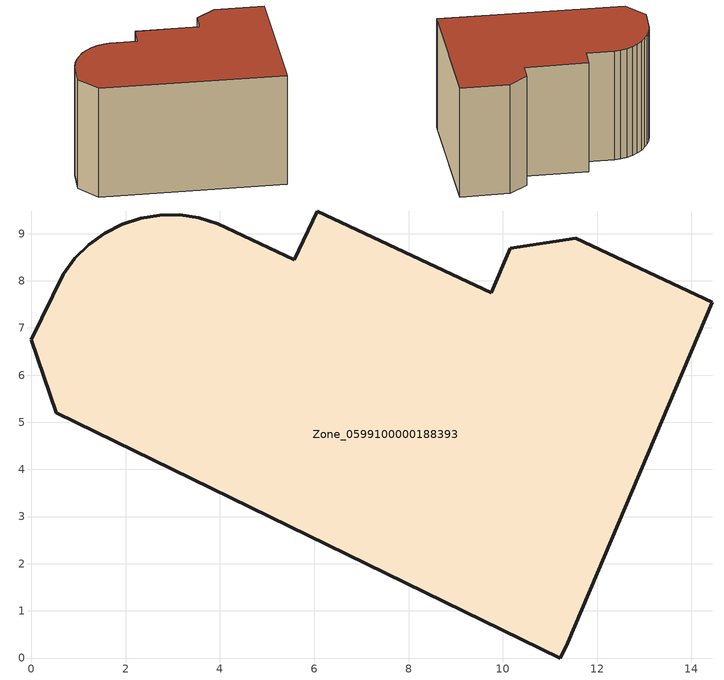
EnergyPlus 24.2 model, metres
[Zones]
Zone_0599100000188393
 floor ground (C_G): 0.68,8.14 0.93,8.47 1.22,8.77 1.56,9.01 1.93,9.2 2.32,9.33 2.73,9.39 3.15,9.4 3.56,9.33 3.95,9.21 5.58,8.45 6.06,9.48 9.75,7.75 10.16,8.69 11.55,8.9 14.44,7.54 11.38,0.32 11.22,0 0.53,5.2 0,6.75 z0.7
 wall outside (C_F): 14.44,7.54 11.55,8.9 10.16,8.69 9.75,7.75 6.06,9.48 5.58,8.45 3.95,9.21 3.56,9.33 3.15,9.4 2.73,9.39 2.32,9.33 1.93,9.2 1.56,9.01 1.22,8.77 0.93,8.47 0.68,8.14 0,6.75 0.53,5.2 11.22,0 11.38,0.32 14.44,7.54 z0.7:8.78
 roof outside (C_R): 11.22,0 11.38,0.32 14.44,7.54 11.55,8.9 10.16,8.69 9.75,7.75 6.06,9.48 5.58,8.45 3.95,9.21 3.56,9.33 3.15,9.4 2.73,9.39 2.32,9.33 1.93,9.2 1.56,9.01 1.22,8.77 0.93,8.47 0.68,8.14 0,6.75 0.53,5.2 z8.78
[BUILDING]
Pand.0599100000188393: North Axis=0; Terrain=City; Loads Convergence Tolerance Value=0.04; Temperature Convergence Tolerance Value=0.4; Solar Distribution=FullExterior; Maximum Number of Warmup Days=25; Minimum Number of Warmup Days=1
[Site:Location]
Rotterdam.The.Hague.AP_ZH_NLD Design_Conditions: Latitude=51.96; Longitude=4.45; Time Zone=1; Elevation=-4.5
[SITE:GROUNDTEMPERATURE:BUILDINGSURFACE]
18, 18, 18, 18, 18, 18, 18, 18, 18, 18, 18, 18
[MATERIAL] Thermal Absorptance=0.9; Solar Absorptance=0.7; Visible Absorptance=0.7
Name | Roughness | Thickness | Conductivity | Density | Specific Heat
G.TC.1946 | MediumSmooth | 0.15 | 1 | 540 | 1210
F.TC.1946 | Rough | 0.3 | 0.857143 | 1920 | 840
R.TC.1946 | MediumRough | 0.2 | 0.909091 | 1500 | 1000
[CONSTRUCTION]
C_G: G.TC.1946
C_F: F.TC.1946
C_R: R.TC.1946
[ZONE]
Zone_0599100000188393: Type=1; Multiplier=1; Ceiling Height=Autocalculate; Volume=Autocalculate; Floor Area=autocalculate; Part of Total Floor Area=Yes
[ZONEINFILTRATION:DESIGNFLOWRATE]
Infil_Zone_0599100000188393: Zone or ZoneList or Space or SpaceList=Zone_0599100000188393; Schedule=AlwaysOn; Design Flow Rate Calculation Method=Flow/Area; Flow Rate per Floor Area=0.003; Constant Term Coefficient=1; Temperature Term Coefficient=0; Velocity Term Coefficient=0; Velocity Squared Term Coefficient=0
[HVACTEMPLATE:ZONE:IDEALLOADSAIRSYSTEM]
Zone_0599100000188393: Maximum Heating Supply Air Temperature=50; Minimum Cooling Supply Air Temperature=13; Maximum Heating Supply Air Humidity Ratio=0.0156; Minimum Cooling Supply Air Humidity Ratio=0.0077; Heating Limit=NoLimit; Cooling Limit=NoLimit; Dehumidification Control Type=ConstantSensibleHeatRatio; Cooling Sensible Heat Ratio=0.7; Dehumidification Setpoint=60; Humidification Control Type=None; Humidification Setpoint=30; Outdoor Air Method=None; Outdoor Air Flow Rate per Person=0.00944; Outdoor Air Flow Rate per Zone Floor Area=0; Outdoor Air Flow Rate per Zone=0; Demand Controlled Ventilation Type=None; Outdoor Air Economizer Type=NoEconomizer; Heat Recovery Type=None; Sensible Heat Recovery Effectiveness=0.7; Latent Heat Recovery Effectiveness=0.65
[ZONECONTROL:THERMOSTAT]
ThermostatControl_Zone_0599100000188393: Zone or ZoneList=Zone_0599100000188393; Control Type Schedule=DualSetpointControlType; Control 1=Thermostat_Zone_0599100000188393; Temperature Difference Between Cutout And Setpoint=0
[THERMOSTATSETPOINT:DUALSETPOINT]
Thermostat_Zone_0599100000188393: Heating Setpoint Temperature Schedule=HeatingSetpoint_Zone_0599100000188393; Cooling Setpoint Temperature Schedule=CoolingSetpoint_Zone_0599100000188393
[SCHEDULE:COMPACT]
HeatingSetpoint_Zone_0599100000188393: Through: 12/31, For: AllDays, Until: 24:00, 21
CoolingSetpoint_Zone_0599100000188393: Through: 12/31, For: AllDays, Until: 24:00, 24
DualSetpointControlType: Through: 12/31, For: AllDays, Until: 24:00, 4
AlwaysOn: Through: 12/31, For: AllDays, Until: 24:00, 1
